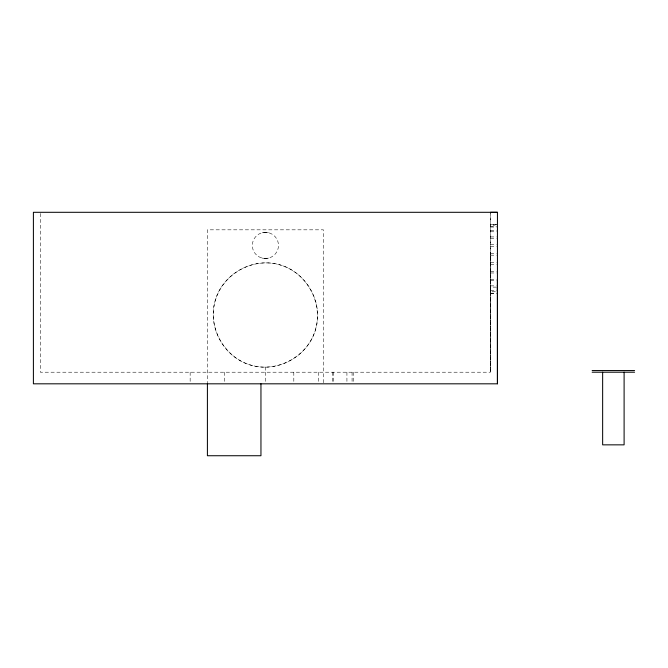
<?xml version="1.0" encoding="UTF-8"?>
<svg xmlns="http://www.w3.org/2000/svg" width="668" height="668" viewBox="0 0 668 668"><rect width="100%" height="100%" fill="white"/><g stroke="black" fill="none" stroke-linecap="round" stroke-linejoin="round"><path stroke-width="0.5" stroke-dasharray="3.34 2.5" d="M490.496 259.844L490.487 252.078L490.487 372.21L490.487 213.309L490.446 372.21L40.364 372.21L40.406 212.299M496.416 224.515L490.471 226.335L496.416 226.335M262.232 232.731L265.622 232.339M265.179 258.499L268.578 258.107M496.416 224.248L490.471 224.456L496.416 224.456M490.471 227.036L496.416 227.036M490.471 230.669L496.416 230.669M490.471 231.779L496.416 231.779M490.471 236.923L496.416 236.923M490.471 238.367L496.416 238.367M490.471 244.672L496.416 244.672M490.471 246.358L496.416 246.358M490.471 253.381L496.416 253.381M490.471 255.184L496.416 255.184M490.471 262.466L496.416 262.466M490.471 264.269L496.416 264.269M490.471 271.3L496.416 271.3M490.471 272.978L496.416 272.978M490.471 279.282L496.416 279.282M490.471 280.727L496.416 280.727M490.471 285.871L496.416 285.871M496.416 287.123L490.471 287.123L490.471 291.315L496.416 291.315M490.471 290.613L496.416 290.613M490.471 293.194L496.416 293.194M490.471 293.436L496.416 293.436M265.179 232.339L268.578 232.731M262.232 258.107L265.622 258.499M490.496 262.424L490.496 264.945M353.23 372.21L353.23 382.847M352.078 372.21L352.078 382.847M346.926 372.21L346.926 382.847M333.641 372.21L333.641 382.847M332.522 372.21L332.522 382.847M323.404 382.772L323.404 229.825L207.406 229.825L207.406 382.864M318.277 372.21L318.277 382.847M293.811 372.21L293.811 382.847M265.73 372.21L265.73 382.847M265.405 366.966L265.405 372.21M224.657 372.21L224.657 382.847M190.155 372.21L190.155 382.847M214.511 303.664C208.266 330.894 226.811 360.06 254.116 365.964C281.345 372.21 310.511 353.673 316.415 326.36C322.661 299.13 304.124 269.964 276.819 264.06C249.581 257.815 220.415 276.352 214.511 303.664M215.539 299.364C206.996 325.967 222.987 356.603 249.69 364.811C276.293 373.354 306.938 357.363 315.137 330.66C323.679 304.057 307.689 273.421 280.986 265.213C254.383 256.671 223.747 272.661 215.539 299.364M258.675 256.637A13.084 13.084 0 0 0 278.481 245.64A13.084 13.084 0 0 0 259.059 233.984A13.084 13.084 0 0 0 258.675 256.637"/><path stroke-width="1" d="M497.41 291.315L497.41 287.123M490.487 212.299L497.451 212.299L497.41 383.816L33.4 383.816L33.4 212.299L497.41 212.299M592.14 370.556L634.6 370.556M592.14 372.21L634.6 372.21M497.41 280.727L497.451 383.816M624.104 372.21L624.104 444.846L602.645 444.846L602.645 372.21M260.954 383.816L260.954 455.735L207.406 455.735L207.406 383.9"/></g></svg>
